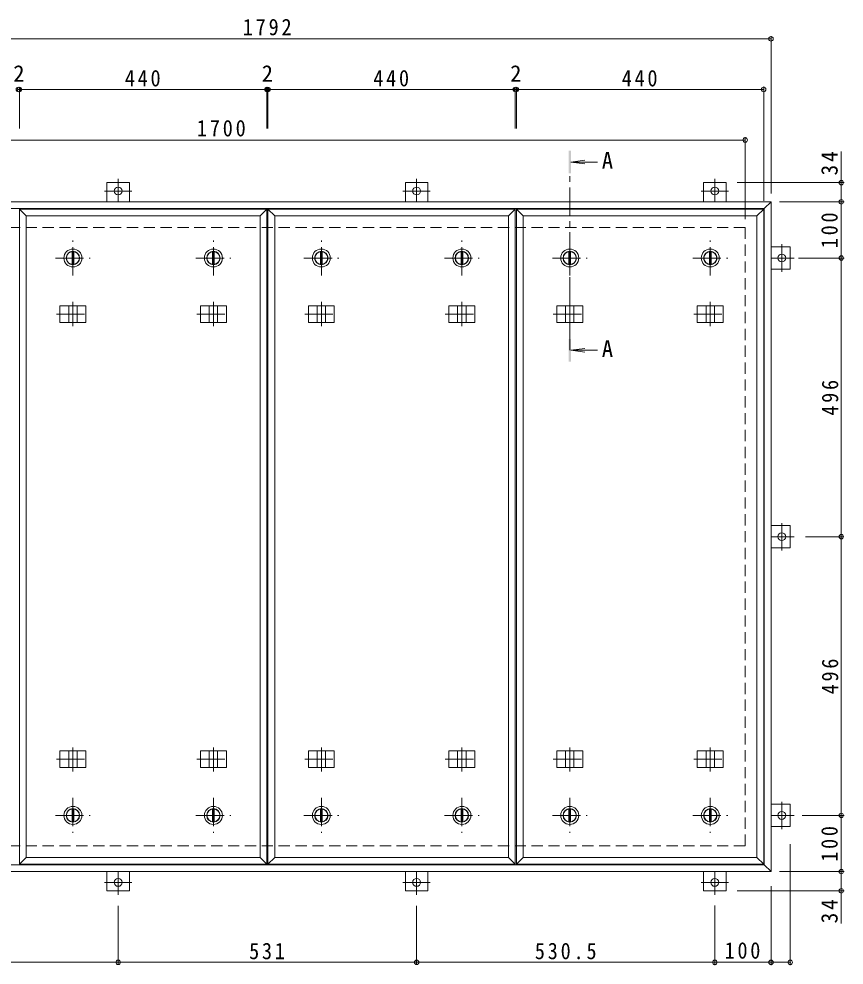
# Model space of a CAD drawing. Units: millimetres at full size, sheet at 1:10. Extents: x -2570 to 2311, y -1962 to 1346.
# Drawn here: x -1629 to -161, y -338 to 1346 of the extents above; entities that cross this region are included whole.
import ezdxf
from ezdxf.enums import TextEntityAlignment as Align

# ---------------------------------------------------------------- set-up
doc = ezdxf.new("R2010")
doc.units = ezdxf.units.MM
doc.header["$LTSCALE"] = 10
doc.header["$PDMODE"] = 32
doc.header["$PDSIZE"] = 8
doc.linetypes.add('CHAIN1', pattern=[8, 5, -1, 1, -1])
doc.linetypes.add('DASHED2', pattern=[3, 2, -1])
for name, color, linetype, lineweight in [('0-1_躯体', 2, 'DASHED2', 9), ('0-2_仕上', 3, 'Continuous', 9), ('0-3_建具', 4, 'Continuous', 9), ('0-5_寸法', 4, 'Continuous', 9), ('0-C', 2, 'Continuous', 9), ('0-E', 3, 'Continuous', 9), ('0-F', 7, 'Continuous', 9)]:
    doc.layers.add(name, color=color, linetype=linetype, lineweight=lineweight)
doc.styles.add('ＭＳ ゴシック', font='')
doc.styles.get('ＭＳ ゴシック').set_extended_font_data('MS Gothic')

msp = doc.modelspace()

# ---------------------------------------------------------------- linework, layer by layer
at = {"layer": '0-1_躯体'}
for p, q in [((-2036.8, 974.52), (-336.8, 974.52)), ((-336.8, 974.52), (-336.8, -125.48)), ((-336.8, -125.48), (-2036.8, -125.48))]:
    msp.add_line(p, q, dxfattribs=at)
at = {"layer": '0-2_仕上'}
for p, q in [((-1627.8, 1007.52), (-1615.8, 995.52)), ((-1627.8, 1007.52), (-1187.8, 1007.52)), ((-1627.8, -158.48), (-1627.8, 1007.52)), ((-1615.8, 995.52), (-1199.8, 995.52)), ((-1615.8, -146.48), (-1615.8, 995.52)), ((-1199.8, 995.52), (-1187.8, 1007.52)), ((-1199.8, -146.48), (-1199.8, 995.52)), ((-1187.8, -158.48), (-1187.8, 1007.52)), ((-1185.8, 1007.52), (-1173.8, 995.52)), ((-1185.8, 1007.52), (-745.8, 1007.52)), ((-1185.8, -158.48), (-1185.8, 1007.52)), ((-1173.8, 995.52), (-757.8, 995.52)), ((-1173.8, -146.48), (-1173.8, 995.52)), ((-757.8, 995.52), (-745.8, 1007.52)), ((-757.8, -146.48), (-757.8, 995.52)), ((-745.8, -158.48), (-745.8, 1007.52)), ((-743.8, 1007.52), (-731.8, 995.52)), ((-743.8, 1007.52), (-303.8, 1007.52)), ((-743.8, -158.48), (-743.8, 1007.52)), ((-731.8, 995.52), (-315.8, 995.52)), ((-731.8, -146.48), (-731.8, 995.52)), ((-315.8, 995.52), (-303.8, 1007.52)), ((-315.8, -146.48), (-315.8, 995.52)), ((-303.8, -158.48), (-303.8, 1007.52)), ((-1627.8, -158.48), (-1615.8, -146.48)), ((-1185.8, -158.48), (-1173.8, -146.48)), ((-743.8, -158.48), (-731.8, -146.48)), ((-1187.8, -158.48), (-1627.8, -158.48)), ((-745.8, -158.48), (-1185.8, -158.48)), ((-303.8, -158.48), (-743.8, -158.48))]:
    msp.add_line(p, q, dxfattribs=at)
for points in [[(-1187.8, -158.48), (-1199.8, -146.48), (-1615.8, -146.48)], [(-745.8, -158.48), (-757.8, -146.48), (-1173.8, -146.48)], [(-303.8, -158.48), (-315.8, -146.48), (-731.8, -146.48)]]:
    msp.add_lwpolyline(points, dxfattribs=at)
at = {"layer": '0-3_建具', "color": 2}
for p, q in [((-2082.8, 1020.52), (-290.8, 1020.52)), ((-302.8, 1008.52), (-290.8, 1020.52)), ((-290.8, 1020.52), (-290.8, -171.48)), ((-2070.8, 1008.52), (-302.8, 1008.52)), ((-302.8, -159.48), (-302.8, 1008.52)), ((-302.8, -159.48), (-2070.8, -159.48)), ((-302.8, -159.48), (-290.8, -171.48)), ((-290.8, -171.48), (-2082.8, -171.48))]:
    msp.add_line(p, q, dxfattribs=at)
at = {"layer": '0-3_建具', "linetype": 'CHAIN1'}
for p, q in [((-1532.8, 842.63), (-1532.8, 799.4)), ((-1282.8, 842.63), (-1282.8, 799.4)), ((-1090.8, 842.63), (-1090.8, 799.4)), ((-840.8, 842.63), (-840.8, 799.4)), ((-648.8, 842.63), (-648.8, 799.4)), ((-398.8, 842.63), (-398.8, 799.4)), ((-1562.21, 820.52), (-1503.39, 820.52)), ((-1312.21, 820.52), (-1253.39, 820.52)), ((-1120.21, 820.52), (-1061.39, 820.52)), ((-870.21, 820.52), (-811.39, 820.52)), ((-678.21, 820.52), (-619.39, 820.52)), ((-428.21, 820.52), (-369.39, 820.52)), ((-1532.8, 6.4), (-1532.8, 49.64)), ((-1282.8, 6.4), (-1282.8, 49.64)), ((-1090.8, 6.4), (-1090.8, 49.64)), ((-840.8, 6.4), (-840.8, 49.64)), ((-648.8, 6.4), (-648.8, 49.64)), ((-398.8, 6.4), (-398.8, 49.64)), ((-1562.21, 28.52), (-1503.39, 28.52)), ((-1312.21, 28.52), (-1253.39, 28.52)), ((-1120.21, 28.52), (-1061.39, 28.52)), ((-870.21, 28.52), (-811.39, 28.52)), ((-678.21, 28.52), (-619.39, 28.52)), ((-428.21, 28.52), (-369.39, 28.52))]:
    msp.add_line(p, q, dxfattribs=at)
at = {"layer": '0-3_建具'}
for p, q in [((-1555.89, 835.52), (-1555.89, 805.52)), ((-1555.89, 835.52), (-1509.71, 835.52)), ((-1540.3, 835.52), (-1540.3, 805.52)), ((-1525.3, 835.52), (-1525.3, 805.52)), ((-1509.71, 835.52), (-1509.71, 805.52)), ((-1305.89, 835.52), (-1305.89, 805.52)), ((-1305.89, 835.52), (-1259.71, 835.52)), ((-1290.3, 835.52), (-1290.3, 805.52)), ((-1275.3, 835.52), (-1275.3, 805.52)), ((-1259.71, 835.52), (-1259.71, 805.52)), ((-1113.89, 835.52), (-1113.89, 805.52)), ((-1113.89, 835.52), (-1067.71, 835.52)), ((-1098.3, 835.52), (-1098.3, 805.52)), ((-1083.3, 835.52), (-1083.3, 805.52)), ((-1067.71, 835.52), (-1067.71, 805.52)), ((-863.89, 835.52), (-863.89, 805.52)), ((-863.89, 835.52), (-817.71, 835.52)), ((-848.3, 835.52), (-848.3, 805.52)), ((-833.3, 835.52), (-833.3, 805.52)), ((-817.71, 835.52), (-817.71, 805.52)), ((-671.89, 835.52), (-671.89, 805.52)), ((-671.89, 835.52), (-625.71, 835.52)), ((-656.3, 835.52), (-656.3, 805.52)), ((-641.3, 835.52), (-641.3, 805.52)), ((-625.71, 835.52), (-625.71, 805.52)), ((-421.89, 835.52), (-421.89, 805.52)), ((-421.89, 835.52), (-375.71, 835.52)), ((-406.3, 835.52), (-406.3, 805.52)), ((-391.3, 835.52), (-391.3, 805.52)), ((-375.71, 835.52), (-375.71, 805.52)), ((-1555.89, 805.52), (-1509.71, 805.52)), ((-1305.89, 805.52), (-1259.71, 805.52)), ((-1113.89, 805.52), (-1067.71, 805.52)), ((-863.89, 805.52), (-817.71, 805.52)), ((-671.89, 805.52), (-625.71, 805.52)), ((-421.89, 805.52), (-375.71, 805.52)), ((-1555.89, 13.52), (-1555.89, 43.52)), ((-1555.89, 43.52), (-1509.71, 43.52)), ((-1540.3, 13.52), (-1540.3, 43.52)), ((-1525.3, 13.52), (-1525.3, 43.52)), ((-1509.71, 13.52), (-1509.71, 43.52)), ((-1305.89, 13.52), (-1305.89, 43.52)), ((-1305.89, 43.52), (-1259.71, 43.52)), ((-1290.3, 13.52), (-1290.3, 43.52)), ((-1275.3, 13.52), (-1275.3, 43.52)), ((-1259.71, 13.52), (-1259.71, 43.52)), ((-1113.89, 13.52), (-1113.89, 43.52)), ((-1113.89, 43.52), (-1067.71, 43.52)), ((-1098.3, 13.52), (-1098.3, 43.52)), ((-1083.3, 13.52), (-1083.3, 43.52)), ((-1067.71, 13.52), (-1067.71, 43.52)), ((-863.89, 13.52), (-863.89, 43.52)), ((-863.89, 43.52), (-817.71, 43.52)), ((-848.3, 13.52), (-848.3, 43.52)), ((-833.3, 13.52), (-833.3, 43.52)), ((-817.71, 13.52), (-817.71, 43.52)), ((-671.89, 13.52), (-671.89, 43.52)), ((-671.89, 43.52), (-625.71, 43.52)), ((-656.3, 13.52), (-656.3, 43.52)), ((-641.3, 13.52), (-641.3, 43.52)), ((-625.71, 13.52), (-625.71, 43.52)), ((-421.89, 13.52), (-421.89, 43.52)), ((-421.89, 43.52), (-375.71, 43.52)), ((-406.3, 13.52), (-406.3, 43.52)), ((-391.3, 13.52), (-391.3, 43.52)), ((-375.71, 13.52), (-375.71, 43.52)), ((-1555.89, 13.52), (-1509.71, 13.52)), ((-1305.89, 13.52), (-1259.71, 13.52)), ((-1113.89, 13.52), (-1067.71, 13.52)), ((-863.89, 13.52), (-817.71, 13.52)), ((-671.89, 13.52), (-625.71, 13.52)), ((-421.89, 13.52), (-375.71, 13.52))]:
    msp.add_line(p, q, dxfattribs=at)
at = {"layer": '0-5_寸法'}
for p, q in [((-646.8, 1091.33), (-622.01, 1094.6)), ((-646.8, 1091.33), (-622.01, 1088.07)), ((-646.8, 1091.33), (-599.34, 1091.33)), ((-646.8, 756.21), (-622.01, 759.47)), ((-646.8, 756.21), (-622.01, 752.95)), ((-646.8, 756.21), (-599.34, 756.21))]:
    msp.add_line(p, q, dxfattribs=at)
at = {"layer": '0-5_寸法', "linetype": 'CHAIN1'}
msp.add_line((-648.8, 756.21), (-648.8, 1071.33), dxfattribs=at)
at = {"layer": '0-5_寸法'}
for points in [[(-646.8, 1111.33), (-650.8, 1111.33), (-646.8, 1071.33), (-650.8, 1071.33)], [(-646.8, 736.21), (-650.8, 736.21), (-646.8, 776.21), (-650.8, 776.21)]]:
    msp.add_solid(points, dxfattribs=at)
at = {"layer": '0-C', "linetype": 'CHAIN1'}
for p, q in [((-1532.8, 889.52), (-1532.8, 951.52)), ((-1282.8, 889.52), (-1282.8, 951.52)), ((-1090.8, 889.52), (-1090.8, 951.52)), ((-840.8, 889.52), (-840.8, 951.52)), ((-648.8, 889.52), (-648.8, 951.52)), ((-398.8, 889.52), (-398.8, 951.52)), ((-1563.8, 920.52), (-1501.8, 920.52)), ((-1313.8, 920.52), (-1251.8, 920.52)), ((-1121.8, 920.52), (-1059.8, 920.52)), ((-871.8, 920.52), (-809.8, 920.52)), ((-679.8, 920.52), (-617.8, 920.52)), ((-429.8, 920.52), (-367.8, 920.52)), ((-1532.8, -40.48), (-1532.8, -102.48)), ((-1282.8, -40.48), (-1282.8, -102.48)), ((-1090.8, -40.48), (-1090.8, -102.48)), ((-840.8, -40.48), (-840.8, -102.48)), ((-648.8, -40.48), (-648.8, -102.48)), ((-398.8, -40.48), (-398.8, -102.48)), ((-1563.8, -71.48), (-1501.8, -71.48)), ((-1313.8, -71.48), (-1251.8, -71.48)), ((-1121.8, -71.48), (-1059.8, -71.48)), ((-871.8, -71.48), (-809.8, -71.48)), ((-679.8, -71.48), (-617.8, -71.48)), ((-429.8, -71.48), (-367.8, -71.48))]:
    msp.add_line(p, q, dxfattribs=at)
at = {"layer": '0-C'}
for p, q in [((-1534.3, 931.92), (-1534.3, 909.12)), ((-1531.3, 931.92), (-1531.3, 909.12)), ((-1284.3, 931.92), (-1284.3, 909.12)), ((-1281.3, 931.92), (-1281.3, 909.12)), ((-1092.3, 931.92), (-1092.3, 909.12)), ((-1089.3, 931.92), (-1089.3, 909.12)), ((-842.3, 931.92), (-842.3, 909.12)), ((-839.3, 931.92), (-839.3, 909.12)), ((-650.3, 931.92), (-650.3, 909.12)), ((-647.3, 931.92), (-647.3, 909.12)), ((-400.3, 931.92), (-400.3, 909.12)), ((-397.3, 931.92), (-397.3, 909.12)), ((-1534.3, -82.89), (-1534.3, -60.08)), ((-1531.3, -82.89), (-1531.3, -60.08)), ((-1284.3, -82.89), (-1284.3, -60.08)), ((-1281.3, -82.89), (-1281.3, -60.08)), ((-1092.3, -82.89), (-1092.3, -60.08)), ((-1089.3, -82.89), (-1089.3, -60.08)), ((-842.3, -82.89), (-842.3, -60.08)), ((-839.3, -82.89), (-839.3, -60.08)), ((-650.3, -82.89), (-650.3, -60.08)), ((-647.3, -82.89), (-647.3, -60.08)), ((-400.3, -82.89), (-400.3, -60.08)), ((-397.3, -82.89), (-397.3, -60.08))]:
    msp.add_line(p, q, dxfattribs=at)
for centre, radius in [((-1532.8, 920.52), 16), ((-1532.8, 920.52), 12), ((-1532.8, 920.52), 11.5), ((-1282.8, 920.52), 16), ((-1282.8, 920.52), 12), ((-1282.8, 920.52), 11.5), ((-1090.8, 920.52), 16), ((-1090.8, 920.52), 12), ((-1090.8, 920.52), 11.5), ((-840.8, 920.52), 16), ((-840.8, 920.52), 12), ((-840.8, 920.52), 11.5), ((-648.8, 920.52), 16), ((-648.8, 920.52), 12), ((-648.8, 920.52), 11.5), ((-398.8, 920.52), 16), ((-398.8, 920.52), 12), ((-398.8, 920.52), 11.5), ((-1532.8, -71.48), 16), ((-1532.8, -71.48), 12), ((-1532.8, -71.48), 11.5), ((-1282.8, -71.48), 16), ((-1282.8, -71.48), 12), ((-1282.8, -71.48), 11.5), ((-1090.8, -71.48), 16), ((-1090.8, -71.48), 12), ((-1090.8, -71.48), 11.5), ((-840.8, -71.48), 16), ((-840.8, -71.48), 12), ((-840.8, -71.48), 11.5), ((-648.8, -71.48), 16), ((-648.8, -71.48), 12), ((-648.8, -71.48), 11.5), ((-398.8, -71.48), 16), ((-398.8, -71.48), 12), ((-398.8, -71.48), 11.5)]:
    msp.add_circle(centre, radius, dxfattribs=at)
at = {"layer": '0-E', "linetype": 'CHAIN1'}
for p, q in [((-1452.3, 1061.69), (-1452.3, 1020.52)), ((-921.3, 1061.69), (-921.3, 1020.52)), ((-390.8, 1061.69), (-390.8, 1020.52)), ((-1427.92, 1039.72), (-1476.68, 1039.72)), ((-896.92, 1039.72), (-945.68, 1039.72)), ((-366.42, 1039.72), (-415.18, 1039.72)), ((-271.6, 896.14), (-271.6, 944.89)), ((-249.63, 920.52), (-290.8, 920.52)), ((-271.6, 400.14), (-271.6, 448.89)), ((-249.63, 424.52), (-290.8, 424.52)), ((-271.6, -95.86), (-271.6, -47.11)), ((-249.63, -71.48), (-290.8, -71.48)), ((-1452.3, -212.66), (-1452.3, -171.48)), ((-921.3, -212.66), (-921.3, -171.48)), ((-390.8, -212.66), (-390.8, -171.48)), ((-1476.68, -190.68), (-1427.92, -190.68)), ((-945.68, -190.68), (-896.92, -190.68)), ((-415.18, -190.68), (-366.42, -190.68))]:
    msp.add_line(p, q, dxfattribs=at)
at = {"layer": '0-E'}
for p, q in [((-1472.3, 1054.72), (-1432.3, 1054.72)), ((-1472.3, 1054.72), (-1472.3, 1020.52)), ((-1432.3, 1054.72), (-1432.3, 1020.52)), ((-941.3, 1054.72), (-901.3, 1054.72)), ((-941.3, 1054.72), (-941.3, 1020.52)), ((-901.3, 1054.72), (-901.3, 1020.52)), ((-410.8, 1054.72), (-370.8, 1054.72)), ((-410.8, 1054.72), (-410.8, 1020.52)), ((-370.8, 1054.72), (-370.8, 1020.52)), ((-256.6, 940.52), (-290.8, 940.52)), ((-256.6, 940.52), (-256.6, 900.52)), ((-256.6, 900.52), (-290.8, 900.52)), ((-256.6, 444.52), (-290.8, 444.52)), ((-256.6, 444.52), (-256.6, 404.52)), ((-256.6, 404.52), (-290.8, 404.52)), ((-256.6, -51.48), (-290.8, -51.48)), ((-256.6, -51.48), (-256.6, -91.48)), ((-256.6, -91.48), (-290.8, -91.48)), ((-1472.3, -205.68), (-1472.3, -171.48)), ((-1432.3, -205.68), (-1432.3, -171.48)), ((-941.3, -205.68), (-941.3, -171.48)), ((-901.3, -205.68), (-901.3, -171.48)), ((-410.8, -205.68), (-410.8, -171.48)), ((-370.8, -205.68), (-370.8, -171.48)), ((-1432.3, -205.68), (-1472.3, -205.68)), ((-901.3, -205.68), (-941.3, -205.68)), ((-370.8, -205.68), (-410.8, -205.68))]:
    msp.add_line(p, q, dxfattribs=at)
for centre in [(-1452.3, 1039.72), (-921.3, 1039.72), (-390.8, 1039.72), (-271.6, 920.52), (-271.6, 424.52), (-271.6, -71.48), (-1452.3, -190.68), (-921.3, -190.68), (-390.8, -190.68)]:
    msp.add_circle(centre, 7, dxfattribs=at)
at = {"layer": '0-F'}
for p, q in [((-290.8, 1035.52), (-290.8, 1315.52)), ((-2082.8, 1310.52), (-290.8, 1310.52)), ((-1629.8, 1220.52), (-1627.8, 1220.52)), ((-1627.8, 1223.52), (-1627.8, 1151.16)), ((-1627.8, 1220.52), (-1187.8, 1220.52)), ((-1187.8, 1223.52), (-1187.8, 1151.16)), ((-1187.8, 1220.52), (-1185.8, 1220.52)), ((-1185.8, 1223.52), (-1185.8, 1151.16)), ((-1185.8, 1220.52), (-745.8, 1220.52)), ((-745.8, 1223.52), (-745.8, 1151.16)), ((-745.8, 1220.52), (-743.8, 1220.52)), ((-743.8, 1223.52), (-743.8, 1151.16)), ((-743.8, 1220.52), (-303.8, 1220.52)), ((-303.8, 1022.52), (-303.8, 1225.52)), ((-2036.8, 1130.52), (-336.8, 1130.52)), ((-336.8, 989.52), (-336.8, 1135.52)), ((-165.82, 1054.72), (-165.82, 1109.9)), ((-160.82, 1054.72), (-350.8, 1054.72)), ((-165.82, 1020.52), (-165.82, 1054.72)), ((-275.8, 1020.52), (-160.82, 1020.52)), ((-165.82, 920.52), (-165.82, 1020.52)), ((-241.87, 920.52), (-160.82, 920.52)), ((-165.82, 920.52), (-165.82, 424.52)), ((-162.82, 424.52), (-229.63, 424.52)), ((-165.82, 424.52), (-165.82, -71.48)), ((-235.28, -71.48), (-160.82, -71.48)), ((-165.82, -171.48), (-165.82, -71.48)), ((-256.6, -337.85), (-256.6, -122.69)), ((-275.8, -171.48), (-160.82, -171.48)), ((-165.82, -171.48), (-165.82, -205.68)), ((-290.8, -197.69), (-290.8, -337.85)), ((-160.82, -205.68), (-350.8, -205.68)), ((-165.82, -205.68), (-165.82, -263.63)), ((-1452.3, -335.85), (-1452.3, -232.66)), ((-921.3, -335.85), (-921.3, -232.66)), ((-390.8, -231.62), (-390.8, -337.85)), ((-1982.8, -332.85), (-1452.3, -332.85)), ((-1452.3, -332.85), (-921.3, -332.85)), ((-921.3, -332.85), (-390.8, -332.85)), ((-390.8, -332.85), (-290.8, -332.85)), ((-290.8, -332.85), (-256.6, -332.85))]:
    msp.add_line(p, q, dxfattribs=at)
for p in [(-290.8, 1310.52), (-1629.8, 1220.52), (-1627.8, 1220.52), (-1187.8, 1220.52), (-1185.8, 1220.52), (-745.8, 1220.52), (-743.8, 1220.52), (-303.8, 1220.52), (-336.8, 1130.52), (-165.82, 1054.72), (-165.82, 1020.52), (-165.82, 920.52), (-165.82, 424.52), (-165.82, -71.48), (-165.82, -171.48), (-165.82, -205.68), (-1452.3, -332.85), (-921.3, -332.85), (-390.8, -332.85), (-290.8, -332.85), (-256.6, -332.85)]:
    msp.add_point(p, dxfattribs=at)

# ---------------------------------------------------------------- texts
at = {"layer": '0-5_寸法', "color": 2, "style": 'ＭＳ ゴシック'}
for p in [(-591.77, 1070.94), (-591.77, 735.81)]:
    msp.add_text('A', height=29.33, dxfattribs=at).set_placement(p, align=Align.BOTTOM_LEFT)
at = {"layer": '0-F', "color": 2, "style": 'ＭＳ ゴシック'}
for p in [(-1638.8, 1225.52), (-1196.8, 1225.52), (-754.8, 1225.52)]:
    msp.add_text('2', height=29.33, dxfattribs=at).set_placement(p, align=Align.BOTTOM_LEFT)
at = {"layer": '0-F', "color": 2, "char_height": 29.33, "attachment_point": 7, "style": 'ＭＳ ゴシック'}
for s, insert in [('\\T1.28;\\W0.9;1792', (-1230.55, 1316.52)), ('\\T1.27;\\W0.9;440', (-1440.3, 1225.52)), ('\\T1.27;\\W0.9;440', (-998.3, 1225.52)), ('\\T1.27;\\W0.9;440', (-556.3, 1225.52)), ('\\T1.28;\\W0.9;1700', (-1312.22, 1136.52)), ('\\T1.27;\\W0.9;531', (-1219.3, -327.85)), ('\\T1.28;\\W0.9;530.5', (-711.05, -327.85)), ('\\T1.27;\\W0.9;100', (-373.3, -326.85))]:
    msp.add_mtext(s, dxfattribs=dict(at, insert=insert))
at = {"layer": '0-F', "color": 2, "char_height": 29.33, "attachment_point": 7, "rotation": 90, "style": 'ＭＳ ゴシック'}
for s, insert in [('\\T1.27;\\W0.95;34', (-171.82, 1067.4)), ('\\T1.27;\\W0.9;100', (-171.82, 938.02)), ('\\T1.27;\\W0.9;496', (-170.82, 640.02)), ('\\T1.27;\\W0.9;496', (-170.82, 144.02)), ('\\T1.27;\\W0.9;100', (-171.82, -153.98)), ('\\T1.27;\\W0.95;34', (-171.82, -263.63))]:
    msp.add_mtext(s, dxfattribs=dict(at, insert=insert))

doc.saveas('drawing.dxf')
